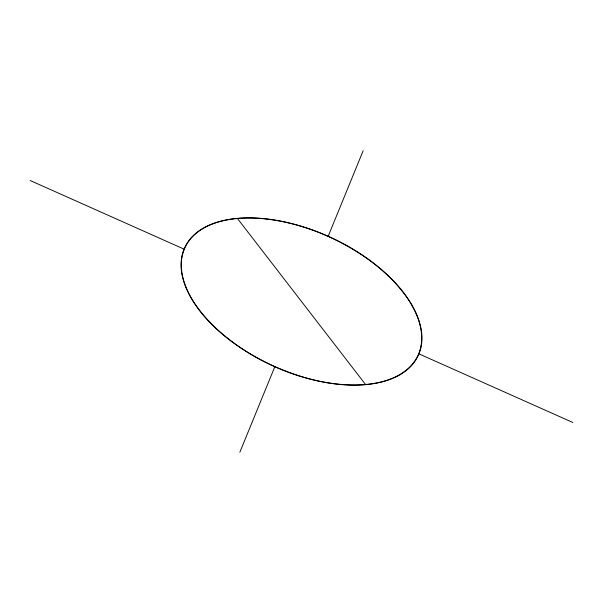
<?xml version="1.0" encoding="UTF-8"?>
<svg xmlns="http://www.w3.org/2000/svg" width="603" height="603" viewBox="0 0 603 603"><rect width="100%" height="100%" fill="white"/><g stroke="black" fill="none" stroke-linecap="round" stroke-linejoin="round"><path stroke-width="0.9" d="M239.858 452.212L274.817 366.737M328.183 236.263L363.142 150.788M30.15 180.501L184.051 249.129M418.949 353.871L572.85 422.499M237.461 218.52L365.539 384.48M215.143 327.437A128.341 70.272 24.8 0 0 417.057 357.247A128.341 70.272 24.8 0 0 272.3 219.824A128.341 70.272 24.8 0 0 215.143 327.437M213.575 326.17A128.627 70.43 24.8 0 0 416.748 358.393A128.627 70.43 24.8 0 0 274.177 219.937A128.627 70.43 24.8 0 0 213.575 326.17"/></g></svg>
